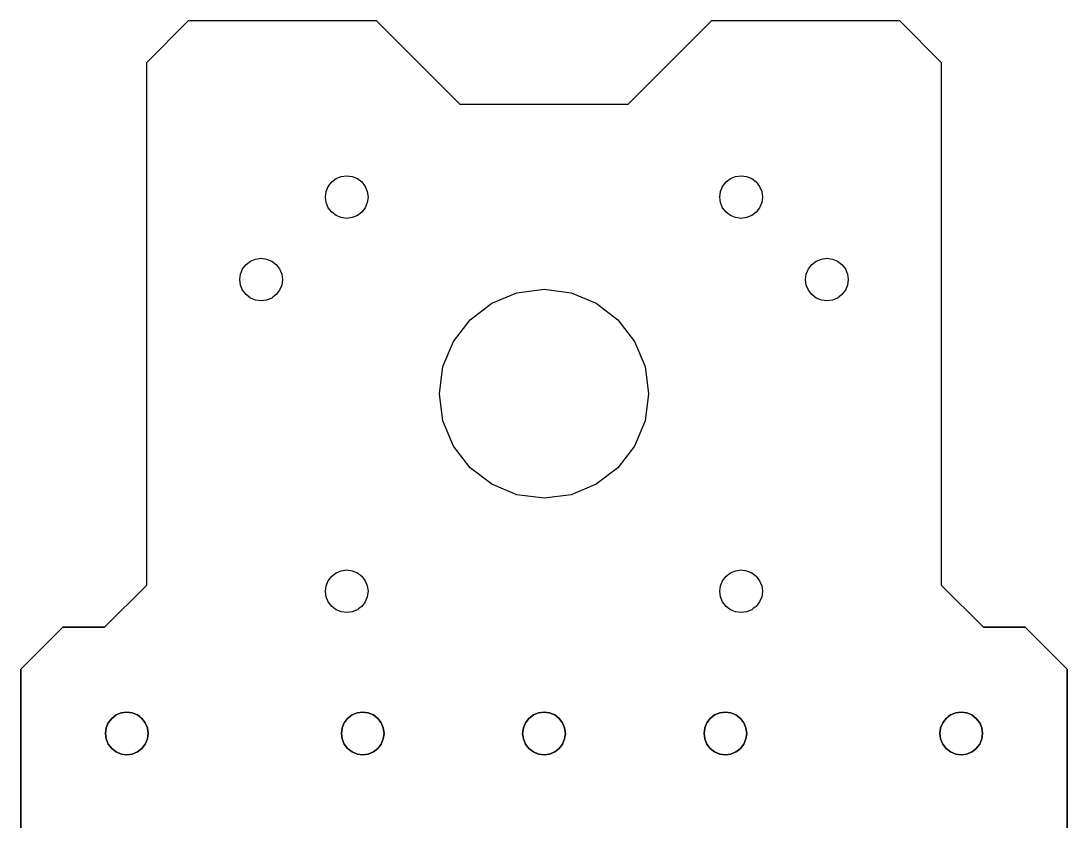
# Model space of a CAD drawing. Header units: metres. Extents: x 0 to 1120, y 0 to 254.
# Drawn here: x 62.5 to 187.5, y 101.8 to 197.5 of the extents above; entities that cross this region are included whole.
import ezdxf

# ---------------------------------------------------------------- set-up
doc = ezdxf.new("R2010")
doc.units = ezdxf.units.M

msp = doc.modelspace()

# ---------------------------------------------------------------- linework, layer by layer
at = {"layer": 'Component#13'}
for p, q in [((82.5, 197.5, 6), (77.5, 192.5, 6)), ((82.5, 197.5), (77.5, 192.5)), ((105, 197.5, 6), (82.5, 197.5, 6)), ((82.5, 197.5), (82.5, 197.5, 6)), ((105, 197.5), (82.5, 197.5)), ((115, 187.5, 6), (105, 197.5, 6)), ((115, 187.5), (105, 197.5)), ((105, 197.5, 6), (105, 197.5)), ((145, 197.5, 6), (135, 187.5, 6)), ((145, 197.5), (135, 187.5)), ((167.5, 197.5, 6), (145, 197.5, 6)), ((145, 197.5, 6), (145, 197.5)), ((167.5, 197.5), (145, 197.5)), ((172.5, 192.5, 6), (167.5, 197.5, 6)), ((167.5, 197.5, 6), (167.5, 197.5)), ((172.5, 192.5), (167.5, 197.5)), ((77.5, 192.5, 6), (77.5, 130, 6)), ((77.5, 192.5), (77.5, 192.5, 6)), ((172.5, 130, 6), (172.5, 192.5, 6)), ((172.5, 192.5, 6), (172.5, 192.5)), ((77.5, 192.5), (77.5, 130)), ((172.5, 130), (172.5, 192.5)), ((135, 187.5, 6), (115, 187.5, 6)), ((135, 187.5), (115, 187.5)), ((115, 187.5, 6), (115, 187.5)), ((135, 187.5, 6), (135, 187.5)), ((100.16, 178.65, 6), (100.77, 178.9, 6)), ((100.16, 178.65), (100.77, 178.9)), ((100.77, 178.9, 6), (101.43, 178.99, 6)), ((100.77, 178.9), (101.43, 178.99)), ((100.77, 178.9, 6), (100.77, 178.9)), ((101.43, 178.99, 6), (102.09, 178.9, 6)), ((101.43, 178.99), (102.09, 178.9)), ((101.43, 178.99), (101.43, 178.99, 6)), ((102.09, 178.9, 6), (102.71, 178.65, 6)), ((102.09, 178.9, 6), (102.09, 178.9)), ((102.09, 178.9), (102.71, 178.65)), ((147.28, 178.65), (147.89, 178.9)), ((147.28, 178.65, 6), (147.89, 178.9, 6)), ((147.89, 178.9), (148.55, 178.99)), ((147.89, 178.9, 6), (148.55, 178.99, 6)), ((147.89, 178.9, 6), (147.89, 178.9)), ((148.55, 178.99, 6), (148.55, 178.99)), ((148.55, 178.99), (149.21, 178.9)), ((148.55, 178.99, 6), (149.21, 178.9, 6)), ((149.21, 178.9), (149.21, 178.9, 6)), ((149.21, 178.9), (149.83, 178.65)), ((149.21, 178.9, 6), (149.83, 178.65, 6)), ((98.97, 177.1, 6), (99.22, 177.71, 6)), ((98.97, 177.1), (99.22, 177.71)), ((99.22, 177.71, 6), (99.63, 178.24, 6)), ((99.22, 177.71), (99.63, 178.24)), ((99.22, 177.71, 6), (99.22, 177.71)), ((99.63, 178.24, 6), (100.16, 178.65, 6)), ((99.63, 178.24), (100.16, 178.65)), ((99.63, 178.24), (99.63, 178.24, 6)), ((100.16, 178.65, 6), (100.16, 178.65)), ((102.71, 178.65, 6), (103.23, 178.24, 6)), ((102.71, 178.65), (103.23, 178.24)), ((102.71, 178.65, 6), (102.71, 178.65)), ((103.23, 178.24, 6), (103.64, 177.71, 6)), ((103.23, 178.24), (103.23, 178.24, 6)), ((103.23, 178.24), (103.64, 177.71)), ((103.64, 177.71, 6), (103.89, 177.1, 6)), ((103.64, 177.71), (103.89, 177.1)), ((103.64, 177.71, 6), (103.64, 177.71)), ((146.09, 177.1), (146.34, 177.71)), ((146.09, 177.1, 6), (146.34, 177.71, 6)), ((146.34, 177.71), (146.75, 178.24)), ((146.34, 177.71, 6), (146.75, 178.24, 6)), ((146.34, 177.71, 6), (146.34, 177.71)), ((146.75, 178.24), (147.28, 178.65)), ((146.75, 178.24, 6), (147.28, 178.65, 6)), ((146.75, 178.24), (146.75, 178.24, 6)), ((147.28, 178.65, 6), (147.28, 178.65)), ((149.83, 178.65), (149.83, 178.65, 6)), ((149.83, 178.65), (150.35, 178.24)), ((149.83, 178.65, 6), (150.35, 178.24, 6)), ((150.35, 178.24), (150.76, 177.71)), ((150.35, 178.24, 6), (150.35, 178.24)), ((150.35, 178.24, 6), (150.76, 177.71, 6)), ((150.76, 177.71), (151.01, 177.1)), ((150.76, 177.71, 6), (150.76, 177.71)), ((150.76, 177.71, 6), (151.01, 177.1, 6)), ((98.88, 176.44, 6), (98.97, 177.1, 6)), ((98.88, 176.44), (98.97, 177.1)), ((98.97, 175.78, 6), (98.88, 176.44, 6)), ((98.88, 176.44, 6), (98.88, 176.44)), ((98.97, 175.78), (98.88, 176.44)), ((98.97, 177.1, 6), (98.97, 177.1)), ((103.89, 177.1, 6), (103.98, 176.44, 6)), ((103.89, 177.1, 6), (103.89, 177.1)), ((103.89, 177.1), (103.98, 176.44)), ((103.98, 176.44, 6), (103.89, 175.78, 6)), ((103.98, 176.44), (103.89, 175.78)), ((103.98, 176.44), (103.98, 176.44, 6)), ((146, 176.44), (146.09, 177.1)), ((146, 176.44, 6), (146.09, 177.1, 6)), ((146, 176.44), (146, 176.44, 6)), ((146.09, 175.78), (146, 176.44)), ((146.09, 175.78, 6), (146, 176.44, 6)), ((146.09, 177.1, 6), (146.09, 177.1)), ((151.01, 177.1), (151.1, 176.44)), ((151.01, 177.1, 6), (151.01, 177.1)), ((151.01, 177.1, 6), (151.1, 176.44, 6)), ((151.1, 176.44), (151.01, 175.78)), ((151.1, 176.44, 6), (151.01, 175.78, 6)), ((151.1, 176.44, 6), (151.1, 176.44)), ((99.22, 175.16, 6), (98.97, 175.78, 6)), ((99.22, 175.16), (98.97, 175.78)), ((98.97, 175.78), (98.97, 175.78, 6)), ((99.63, 174.64, 6), (99.22, 175.16, 6)), ((99.63, 174.64), (99.22, 175.16)), ((99.22, 175.16, 6), (99.22, 175.16)), ((103.64, 175.16, 6), (103.23, 174.64, 6)), ((103.64, 175.16), (103.23, 174.64)), ((103.89, 175.78, 6), (103.64, 175.16, 6)), ((103.89, 175.78), (103.64, 175.16)), ((103.64, 175.16), (103.64, 175.16, 6)), ((103.89, 175.78, 6), (103.89, 175.78)), ((146.09, 175.78, 6), (146.09, 175.78)), ((146.34, 175.16), (146.09, 175.78)), ((146.34, 175.16, 6), (146.09, 175.78, 6)), ((146.34, 175.16, 6), (146.34, 175.16)), ((146.75, 174.64), (146.34, 175.16)), ((146.75, 174.64, 6), (146.34, 175.16, 6)), ((150.76, 175.16), (150.35, 174.64)), ((150.76, 175.16, 6), (150.35, 174.64, 6)), ((151.01, 175.78), (150.76, 175.16)), ((151.01, 175.78, 6), (150.76, 175.16, 6)), ((150.76, 175.16, 6), (150.76, 175.16)), ((151.01, 175.78), (151.01, 175.78, 6)), ((100.16, 174.23, 6), (99.63, 174.64, 6)), ((100.16, 174.23), (99.63, 174.64)), ((99.63, 174.64), (99.63, 174.64, 6)), ((100.77, 173.98, 6), (100.16, 174.23, 6)), ((100.16, 174.23, 6), (100.16, 174.23)), ((100.77, 173.98), (100.16, 174.23)), ((101.43, 173.89, 6), (100.77, 173.98, 6)), ((100.77, 173.98), (100.77, 173.98, 6)), ((101.43, 173.89), (100.77, 173.98)), ((102.09, 173.98, 6), (101.43, 173.89, 6)), ((102.09, 173.98), (101.43, 173.89)), ((101.43, 173.89, 6), (101.43, 173.89)), ((102.71, 174.23, 6), (102.09, 173.98, 6)), ((102.71, 174.23), (102.09, 173.98)), ((102.09, 173.98, 6), (102.09, 173.98)), ((102.88, 174.37, 6), (102.71, 174.23, 6)), ((102.88, 174.37), (102.71, 174.23)), ((102.71, 174.23), (102.71, 174.23, 6)), ((103.23, 174.64, 6), (102.88, 174.37, 6)), ((103.23, 174.64), (102.88, 174.37)), ((102.88, 174.37, 6), (102.88, 174.37)), ((103.23, 174.64, 6), (103.23, 174.64)), ((146.75, 174.64, 6), (146.75, 174.64)), ((147.28, 174.23), (146.75, 174.64)), ((147.28, 174.23, 6), (146.75, 174.64, 6)), ((147.89, 173.98), (147.28, 174.23)), ((147.28, 174.23, 6), (147.28, 174.23)), ((147.89, 173.98, 6), (147.28, 174.23, 6)), ((148.55, 173.89), (147.89, 173.98)), ((147.89, 173.98, 6), (147.89, 173.98)), ((148.55, 173.89, 6), (147.89, 173.98, 6)), ((149.21, 173.98), (148.55, 173.89)), ((149.21, 173.98, 6), (148.55, 173.89, 6)), ((148.55, 173.89), (148.55, 173.89, 6)), ((149.83, 174.23), (149.21, 173.98)), ((149.83, 174.23, 6), (149.21, 173.98, 6)), ((149.21, 173.98, 6), (149.21, 173.98)), ((150, 174.37), (149.83, 174.23)), ((150, 174.37, 6), (149.83, 174.23, 6)), ((149.83, 174.23, 6), (149.83, 174.23)), ((150.35, 174.64), (150, 174.37)), ((150.35, 174.64, 6), (150, 174.37, 6)), ((150, 174.37, 6), (150, 174.37)), ((150.35, 174.64), (150.35, 174.64, 6)), ((89.4, 168.37), (89.93, 168.78)), ((89.4, 168.37, 6), (89.93, 168.78, 6)), ((89.93, 168.78), (90.54, 169.03)), ((89.93, 168.78, 6), (90.54, 169.03, 6)), ((89.93, 168.78, 6), (89.93, 168.78)), ((90.54, 169.03), (91.2, 169.12)), ((90.54, 169.03, 6), (91.2, 169.12, 6)), ((90.54, 169.03, 6), (90.54, 169.03)), ((91.2, 169.12, 6), (91.86, 169.03, 6)), ((91.2, 169.12), (91.86, 169.03)), ((91.2, 169.12, 6), (91.2, 169.12)), ((91.86, 169.03, 6), (92.48, 168.78, 6)), ((91.86, 169.03), (91.86, 169.03, 6)), ((91.86, 169.03), (92.48, 168.78)), ((92.48, 168.78, 6), (93, 168.37, 6)), ((92.48, 168.78), (93, 168.37)), ((92.48, 168.78, 6), (92.48, 168.78)), ((157, 168.37), (157.53, 168.78)), ((157, 168.37, 6), (157.53, 168.78, 6)), ((157.53, 168.78), (158.14, 169.03)), ((157.53, 168.78, 6), (158.14, 169.03, 6)), ((157.53, 168.78, 6), (157.53, 168.78)), ((158.14, 169.03), (158.8, 169.12)), ((158.14, 169.03, 6), (158.8, 169.12, 6)), ((158.14, 169.03, 6), (158.14, 169.03)), ((158.8, 169.12, 6), (158.8, 169.12)), ((158.8, 169.12), (159.46, 169.03)), ((158.8, 169.12, 6), (159.46, 169.03, 6)), ((159.46, 169.03), (160.08, 168.78)), ((159.46, 169.03), (159.46, 169.03, 6)), ((159.46, 169.03, 6), (160.08, 168.78, 6)), ((160.08, 168.78, 6), (160.08, 168.78)), ((160.08, 168.78), (160.6, 168.37)), ((160.08, 168.78, 6), (160.6, 168.37, 6)), ((88.74, 167.23), (88.99, 167.84)), ((88.74, 167.23, 6), (88.99, 167.84, 6)), ((88.99, 167.84), (89.4, 168.37)), ((88.99, 167.84, 6), (89.4, 168.37, 6)), ((88.99, 167.84), (88.99, 167.84, 6)), ((89.4, 168.37, 6), (89.4, 168.37)), ((93, 168.37), (93.41, 167.84)), ((93, 168.37, 6), (93.41, 167.84, 6)), ((93, 168.37), (93, 168.37, 6)), ((93.41, 167.84), (93.66, 167.23)), ((93.41, 167.84, 6), (93.41, 167.84)), ((93.41, 167.84, 6), (93.66, 167.23, 6)), ((156.34, 167.23), (156.59, 167.84)), ((156.34, 167.23, 6), (156.59, 167.84, 6)), ((156.59, 167.84), (157, 168.37)), ((156.59, 167.84, 6), (157, 168.37, 6)), ((156.59, 167.84), (156.59, 167.84, 6)), ((157, 168.37, 6), (157, 168.37)), ((160.6, 168.37), (161.01, 167.84)), ((160.6, 168.37, 6), (160.6, 168.37)), ((160.6, 168.37, 6), (161.01, 167.84, 6)), ((161.01, 167.84), (161.26, 167.23)), ((161.01, 167.84), (161.01, 167.84, 6)), ((161.01, 167.84, 6), (161.26, 167.23, 6)), ((88.65, 166.57), (88.74, 167.23)), ((88.65, 166.57, 6), (88.74, 167.23, 6)), ((88.65, 166.57, 6), (88.65, 166.57)), ((88.74, 165.91), (88.65, 166.57)), ((88.74, 165.91, 6), (88.65, 166.57, 6)), ((88.74, 167.23), (88.74, 167.23, 6)), ((93.66, 167.23, 6), (93.75, 166.57, 6)), ((93.66, 167.23, 6), (93.66, 167.23)), ((93.66, 167.23), (93.75, 166.57)), ((93.75, 166.57, 6), (93.66, 165.91, 6)), ((93.75, 166.57), (93.66, 165.91)), ((93.75, 166.57, 6), (93.75, 166.57)), ((156.25, 166.57), (156.34, 167.23)), ((156.25, 166.57, 6), (156.34, 167.23, 6)), ((156.25, 166.57, 6), (156.25, 166.57)), ((156.34, 165.91), (156.25, 166.57)), ((156.34, 165.91, 6), (156.25, 166.57, 6)), ((156.34, 167.23, 6), (156.34, 167.23)), ((161.26, 167.23, 6), (161.26, 167.23)), ((161.26, 167.23), (161.35, 166.57)), ((161.26, 167.23, 6), (161.35, 166.57, 6)), ((161.35, 166.57), (161.26, 165.91)), ((161.35, 166.57, 6), (161.26, 165.91, 6)), ((161.35, 166.57, 6), (161.35, 166.57)), ((88.74, 165.91, 6), (88.74, 165.91)), ((88.99, 165.29), (88.74, 165.91)), ((88.99, 165.29, 6), (88.74, 165.91, 6)), ((89.4, 164.77), (88.99, 165.29)), ((88.99, 165.29), (88.99, 165.29, 6)), ((89.4, 164.77, 6), (88.99, 165.29, 6)), ((93.41, 165.29), (93, 164.77)), ((93.41, 165.29, 6), (93, 164.77, 6)), ((93.66, 165.91, 6), (93.41, 165.29, 6)), ((93.66, 165.91), (93.41, 165.29)), ((93.41, 165.29), (93.41, 165.29, 6)), ((93.66, 165.91, 6), (93.66, 165.91)), ((121.76, 164.99), (125, 165.42)), ((121.76, 164.99, 6), (125, 165.42, 6)), ((125, 165.42), (128.24, 164.99)), ((125, 165.42, 6), (125, 165.42)), ((125, 165.42, 6), (128.24, 164.99, 6)), ((156.34, 165.91, 6), (156.34, 165.91)), ((156.59, 165.29), (156.34, 165.91)), ((156.59, 165.29, 6), (156.34, 165.91, 6)), ((157, 164.77), (156.59, 165.29)), ((156.59, 165.29), (156.59, 165.29, 6)), ((157, 164.77, 6), (156.59, 165.29, 6)), ((161.01, 165.29), (160.6, 164.77)), ((161.01, 165.29, 6), (160.6, 164.77, 6)), ((161.26, 165.91), (161.01, 165.29)), ((161.26, 165.91, 6), (161.01, 165.29, 6)), ((161.01, 165.29), (161.01, 165.29, 6)), ((161.26, 165.91, 6), (161.26, 165.91)), ((89.4, 164.77), (89.4, 164.77, 6)), ((89.93, 164.36), (89.4, 164.77)), ((89.93, 164.36, 6), (89.4, 164.77, 6)), ((89.93, 164.36), (89.93, 164.36, 6)), ((90.54, 164.11), (89.93, 164.36)), ((90.54, 164.11, 6), (89.93, 164.36, 6)), ((91.2, 164.02), (90.54, 164.11)), ((90.54, 164.11, 6), (90.54, 164.11)), ((91.2, 164.02, 6), (90.54, 164.11, 6)), ((91.86, 164.11), (91.2, 164.02)), ((91.86, 164.11, 6), (91.2, 164.02, 6)), ((91.2, 164.02, 6), (91.2, 164.02)), ((92.48, 164.36), (91.86, 164.11)), ((92.48, 164.36, 6), (91.86, 164.11, 6)), ((91.86, 164.11, 6), (91.86, 164.11)), ((92.65, 164.5), (92.48, 164.36)), ((92.65, 164.5, 6), (92.48, 164.36, 6)), ((92.48, 164.36, 6), (92.48, 164.36)), ((93, 164.77), (92.65, 164.5)), ((93, 164.77, 6), (92.65, 164.5, 6)), ((92.65, 164.5), (92.65, 164.5, 6)), ((93, 164.77), (93, 164.77, 6)), ((118.75, 163.75), (121.76, 164.99)), ((118.75, 163.75, 6), (121.76, 164.99, 6)), ((121.76, 164.99, 6), (121.76, 164.99)), ((128.24, 164.99, 6), (128.24, 164.99)), ((128.24, 164.99), (131.25, 163.75)), ((128.24, 164.99, 6), (131.25, 163.75, 6)), ((157, 164.77), (157, 164.77, 6)), ((157.53, 164.36), (157, 164.77)), ((157.53, 164.36, 6), (157, 164.77, 6)), ((157.53, 164.36, 6), (157.53, 164.36)), ((158.14, 164.11), (157.53, 164.36)), ((158.14, 164.11, 6), (157.53, 164.36, 6)), ((158.14, 164.11, 6), (158.14, 164.11)), ((158.8, 164.02), (158.14, 164.11)), ((158.8, 164.02, 6), (158.14, 164.11, 6)), ((159.46, 164.11), (158.8, 164.02)), ((159.46, 164.11, 6), (158.8, 164.02, 6)), ((158.8, 164.02, 6), (158.8, 164.02)), ((160.08, 164.36), (159.46, 164.11)), ((160.08, 164.36, 6), (159.46, 164.11, 6)), ((159.46, 164.11, 6), (159.46, 164.11)), ((160.25, 164.5), (160.08, 164.36)), ((160.25, 164.5, 6), (160.08, 164.36, 6)), ((160.08, 164.36), (160.08, 164.36, 6)), ((160.6, 164.77), (160.25, 164.5)), ((160.6, 164.77, 6), (160.25, 164.5, 6)), ((160.25, 164.5), (160.25, 164.5, 6)), ((160.6, 164.77), (160.6, 164.77, 6)), ((116.16, 161.76), (118.75, 163.75)), ((116.16, 161.76, 6), (118.75, 163.75, 6)), ((118.75, 163.75), (118.75, 163.75, 6)), ((131.25, 163.75, 6), (131.25, 163.75)), ((131.25, 163.75), (133.84, 161.76)), ((131.25, 163.75, 6), (133.84, 161.76, 6)), ((114.17, 159.17), (116.16, 161.76)), ((114.17, 159.17, 6), (116.16, 161.76, 6)), ((116.16, 161.76, 6), (116.16, 161.76)), ((133.84, 161.76, 6), (133.84, 161.76)), ((133.84, 161.76), (135.83, 159.17)), ((133.84, 161.76, 6), (135.83, 159.17, 6)), ((112.93, 156.16), (114.17, 159.17)), ((112.93, 156.16, 6), (114.17, 159.17, 6)), ((114.17, 159.17, 6), (114.17, 159.17)), ((135.83, 159.17), (137.07, 156.16)), ((135.83, 159.17, 6), (135.83, 159.17)), ((135.83, 159.17, 6), (137.07, 156.16, 6)), ((112.5, 152.92), (112.93, 156.16)), ((112.5, 152.92, 6), (112.93, 156.16, 6)), ((112.93, 156.16), (112.93, 156.16, 6)), ((137.07, 156.16), (137.07, 156.16, 6)), ((137.07, 156.16), (137.5, 152.92)), ((137.07, 156.16, 6), (137.5, 152.92, 6)), ((112.5, 152.92, 6), (112.5, 152.92)), ((112.93, 149.68), (112.5, 152.92)), ((112.93, 149.68, 6), (112.5, 152.92, 6)), ((137.5, 152.92), (137.07, 149.68)), ((137.5, 152.92, 6), (137.07, 149.68, 6)), ((137.5, 152.92), (137.5, 152.92, 6)), ((114.17, 146.67), (112.93, 149.68)), ((112.93, 149.68), (112.93, 149.68, 6)), ((114.17, 146.67, 6), (112.93, 149.68, 6)), ((137.07, 149.68), (135.83, 146.67)), ((137.07, 149.68, 6), (135.83, 146.67, 6)), ((137.07, 149.68, 6), (137.07, 149.68)), ((114.17, 146.67, 6), (114.17, 146.67)), ((116.16, 144.08), (114.17, 146.67)), ((116.16, 144.08, 6), (114.17, 146.67, 6)), ((135.83, 146.67), (133.84, 144.08)), ((135.83, 146.67, 6), (133.84, 144.08, 6)), ((135.83, 146.67, 6), (135.83, 146.67)), ((118.75, 142.09), (116.16, 144.08)), ((116.16, 144.08, 6), (116.16, 144.08)), ((118.75, 142.09, 6), (116.16, 144.08, 6)), ((133.84, 144.08), (131.25, 142.09)), ((133.84, 144.08, 6), (131.25, 142.09, 6)), ((133.84, 144.08, 6), (133.84, 144.08)), ((118.75, 142.09, 6), (118.75, 142.09)), ((121.76, 140.85), (118.75, 142.09)), ((121.76, 140.85, 6), (118.75, 142.09, 6)), ((131.25, 142.09), (128.24, 140.85)), ((131.25, 142.09, 6), (128.24, 140.85, 6)), ((131.25, 142.09, 6), (131.25, 142.09)), ((125, 140.42), (121.76, 140.85)), ((121.76, 140.85), (121.76, 140.85, 6)), ((125, 140.42, 6), (121.76, 140.85, 6)), ((128.24, 140.85), (125, 140.42)), ((128.24, 140.85, 6), (125, 140.42, 6)), ((125, 140.42), (125, 140.42, 6)), ((128.24, 140.85, 6), (128.24, 140.85)), ((99.63, 131.1), (100.16, 131.51)), ((99.63, 131.1, 6), (100.16, 131.51, 6)), ((100.16, 131.51), (100.77, 131.76)), ((100.16, 131.51, 6), (100.77, 131.76, 6)), ((100.16, 131.51, 6), (100.16, 131.51)), ((100.77, 131.76), (101.43, 131.85)), ((100.77, 131.76, 6), (101.43, 131.85, 6)), ((100.77, 131.76, 6), (100.77, 131.76)), ((101.43, 131.85, 6), (101.43, 131.85)), ((101.43, 131.85), (102.09, 131.76)), ((101.43, 131.85, 6), (102.09, 131.76, 6)), ((102.09, 131.76), (102.09, 131.76, 6)), ((102.09, 131.76), (102.71, 131.51)), ((102.09, 131.76, 6), (102.71, 131.51, 6)), ((102.71, 131.51), (102.71, 131.51, 6)), ((102.71, 131.51), (103.23, 131.1)), ((102.71, 131.51, 6), (103.23, 131.1, 6)), ((146.75, 131.1), (147.28, 131.51)), ((146.75, 131.1, 6), (147.28, 131.51, 6)), ((147.28, 131.51), (147.89, 131.76)), ((147.28, 131.51, 6), (147.89, 131.76, 6)), ((147.28, 131.51), (147.28, 131.51, 6)), ((147.89, 131.76), (148.55, 131.85)), ((147.89, 131.76, 6), (148.55, 131.85, 6)), ((147.89, 131.76, 6), (147.89, 131.76)), ((148.55, 131.85), (149.21, 131.76)), ((148.55, 131.85), (148.55, 131.85, 6)), ((148.55, 131.85, 6), (149.21, 131.76, 6)), ((149.21, 131.76, 6), (149.21, 131.76)), ((149.21, 131.76), (149.83, 131.51)), ((149.21, 131.76, 6), (149.83, 131.51, 6)), ((149.83, 131.51, 6), (149.83, 131.51)), ((149.83, 131.51), (150.35, 131.1)), ((149.83, 131.51, 6), (150.35, 131.1, 6)), ((77.5, 130, 6), (72.5, 125, 6)), ((77.5, 130, 6), (77.5, 130)), ((98.97, 129.96), (99.22, 130.57)), ((98.97, 129.96, 6), (99.22, 130.57, 6)), ((99.22, 130.57), (99.63, 131.1)), ((99.22, 130.57, 6), (99.63, 131.1, 6)), ((99.22, 130.57, 6), (99.22, 130.57)), ((99.63, 131.1), (99.63, 131.1, 6)), ((103.23, 131.1), (103.23, 131.1, 6)), ((103.23, 131.1), (103.64, 130.57)), ((103.23, 131.1, 6), (103.64, 130.57, 6)), ((103.64, 130.57), (103.64, 130.57, 6)), ((103.64, 130.57), (103.89, 129.96)), ((103.64, 130.57, 6), (103.89, 129.96, 6)), ((146.09, 129.96), (146.34, 130.57)), ((146.09, 129.96, 6), (146.34, 130.57, 6)), ((146.34, 130.57), (146.75, 131.1)), ((146.34, 130.57, 6), (146.75, 131.1, 6)), ((146.34, 130.57, 6), (146.34, 130.57)), ((146.75, 131.1, 6), (146.75, 131.1)), ((150.35, 131.1, 6), (150.35, 131.1)), ((150.35, 131.1), (150.76, 130.57)), ((150.35, 131.1, 6), (150.76, 130.57, 6)), ((150.76, 130.57, 6), (150.76, 130.57)), ((150.76, 130.57), (151.01, 129.96)), ((150.76, 130.57, 6), (151.01, 129.96, 6)), ((177.5, 125, 6), (172.5, 130, 6)), ((172.5, 130), (172.5, 130, 6)), ((77.5, 130), (72.5, 125)), ((98.88, 129.3), (98.97, 129.96)), ((98.88, 129.3, 6), (98.97, 129.96, 6)), ((98.88, 129.3), (98.88, 129.3, 6)), ((98.97, 128.64), (98.88, 129.3)), ((98.97, 128.64, 6), (98.88, 129.3, 6)), ((98.97, 129.96, 6), (98.97, 129.96)), ((103.89, 129.96), (103.98, 129.3)), ((103.89, 129.96, 6), (103.89, 129.96)), ((103.89, 129.96, 6), (103.98, 129.3, 6)), ((103.98, 129.3), (103.89, 128.64)), ((103.98, 129.3, 6), (103.89, 128.64, 6)), ((103.98, 129.3, 6), (103.98, 129.3)), ((146, 129.3), (146.09, 129.96)), ((146, 129.3, 6), (146.09, 129.96, 6)), ((146, 129.3, 6), (146, 129.3)), ((146.09, 128.64), (146, 129.3)), ((146.09, 128.64, 6), (146, 129.3, 6)), ((146.09, 129.96), (146.09, 129.96, 6)), ((151.01, 129.96, 6), (151.01, 129.96)), ((151.01, 129.96), (151.1, 129.3)), ((151.01, 129.96, 6), (151.1, 129.3, 6)), ((151.1, 129.3), (151.01, 128.64)), ((151.1, 129.3, 6), (151.01, 128.64, 6)), ((151.1, 129.3, 6), (151.1, 129.3)), ((177.5, 125), (172.5, 130)), ((98.97, 128.64, 6), (98.97, 128.64)), ((99.22, 128.02), (98.97, 128.64)), ((99.22, 128.02, 6), (98.97, 128.64, 6)), ((99.63, 127.5), (99.22, 128.02)), ((99.22, 128.02, 6), (99.22, 128.02)), ((99.63, 127.5, 6), (99.22, 128.02, 6)), ((103.64, 128.02), (103.23, 127.5)), ((103.64, 128.02, 6), (103.23, 127.5, 6)), ((103.89, 128.64), (103.64, 128.02)), ((103.89, 128.64, 6), (103.64, 128.02, 6)), ((103.64, 128.02, 6), (103.64, 128.02)), ((103.89, 128.64, 6), (103.89, 128.64)), ((146.09, 128.64, 6), (146.09, 128.64)), ((146.34, 128.02), (146.09, 128.64)), ((146.34, 128.02, 6), (146.09, 128.64, 6)), ((146.75, 127.5), (146.34, 128.02)), ((146.34, 128.02, 6), (146.34, 128.02)), ((146.75, 127.5, 6), (146.34, 128.02, 6)), ((150.76, 128.02), (150.35, 127.5)), ((150.76, 128.02, 6), (150.35, 127.5, 6)), ((151.01, 128.64), (150.76, 128.02)), ((151.01, 128.64, 6), (150.76, 128.02, 6)), ((150.76, 128.02, 6), (150.76, 128.02)), ((151.01, 128.64), (151.01, 128.64, 6)), ((99.63, 127.5), (99.63, 127.5, 6)), ((100.16, 127.09), (99.63, 127.5)), ((100.16, 127.09, 6), (99.63, 127.5, 6)), ((100.77, 126.84), (100.16, 127.09)), ((100.16, 127.09), (100.16, 127.09, 6)), ((100.77, 126.84, 6), (100.16, 127.09, 6)), ((100.77, 126.84), (100.77, 126.84, 6)), ((101.43, 126.75), (100.77, 126.84)), ((101.43, 126.75, 6), (100.77, 126.84, 6)), ((102.09, 126.84), (101.43, 126.75)), ((102.09, 126.84, 6), (101.43, 126.75, 6)), ((101.43, 126.75), (101.43, 126.75, 6)), ((102.71, 127.09), (102.09, 126.84)), ((102.71, 127.09, 6), (102.09, 126.84, 6)), ((102.09, 126.84), (102.09, 126.84, 6)), ((102.88, 127.23), (102.71, 127.09)), ((102.88, 127.23, 6), (102.71, 127.09, 6)), ((102.71, 127.09), (102.71, 127.09, 6)), ((103.23, 127.5), (102.88, 127.23)), ((103.23, 127.5, 6), (102.88, 127.23, 6)), ((102.88, 127.23), (102.88, 127.23, 6)), ((103.23, 127.5, 6), (103.23, 127.5)), ((146.75, 127.5), (146.75, 127.5, 6)), ((147.28, 127.09), (146.75, 127.5)), ((147.28, 127.09, 6), (146.75, 127.5, 6)), ((147.28, 127.09, 6), (147.28, 127.09)), ((147.89, 126.84), (147.28, 127.09)), ((147.89, 126.84, 6), (147.28, 127.09, 6)), ((147.89, 126.84, 6), (147.89, 126.84)), ((148.55, 126.75), (147.89, 126.84)), ((148.55, 126.75, 6), (147.89, 126.84, 6)), ((149.21, 126.84), (148.55, 126.75)), ((149.21, 126.84, 6), (148.55, 126.75, 6)), ((148.55, 126.75, 6), (148.55, 126.75)), ((149.83, 127.09), (149.21, 126.84)), ((149.83, 127.09, 6), (149.21, 126.84, 6)), ((149.21, 126.84, 6), (149.21, 126.84)), ((150, 127.23), (149.83, 127.09)), ((150, 127.23, 6), (149.83, 127.09, 6)), ((149.83, 127.09), (149.83, 127.09, 6)), ((150.35, 127.5), (150, 127.23)), ((150.35, 127.5, 6), (150, 127.23, 6)), ((150, 127.23), (150, 127.23, 6)), ((150.35, 127.5, 6), (150.35, 127.5)), ((62.5, 120, 6), (67.5, 125, 6)), ((67.5, 125, 6), (67.5, 125)), ((67.5, 125, 6), (72.5, 125, 6)), ((72.5, 125, 6), (72.5, 125)), ((177.5, 125), (177.5, 125, 6)), ((177.5, 125, 6), (182.5, 125, 6)), ((182.5, 125, 6), (187.5, 120, 6)), ((182.5, 125, 6), (182.5, 125)), ((67.5, 125), (62.5, 120)), ((72.5, 125), (67.5, 125)), ((182.5, 125), (177.5, 125)), ((187.5, 120), (182.5, 125)), ((62.5, 5, 6), (62.5, 120, 6)), ((62.5, 120, 6), (62.5, 120)), ((187.5, 120, 6), (187.5, 120)), ((187.5, 120, 6), (187.5, 5, 6)), ((62.5, 120), (62.5, 5)), ((187.5, 5), (187.5, 120)), ((73.35, 114.1, 6), (72.94, 113.57, 6)), ((72.94, 113.57), (73.35, 114.1)), ((73.88, 114.51, 6), (73.35, 114.1, 6)), ((73.35, 114.1), (73.88, 114.51)), ((73.35, 114.1, 6), (73.35, 114.1)), ((74.49, 114.76, 6), (73.88, 114.51, 6)), ((73.88, 114.51), (74.49, 114.76)), ((73.88, 114.51, 6), (73.88, 114.51)), ((74.49, 114.76), (75.15, 114.85)), ((75.15, 114.85, 6), (74.49, 114.76, 6)), ((74.49, 114.76, 6), (74.49, 114.76)), ((75.15, 114.85, 6), (75.15, 114.85)), ((75.15, 114.85), (75.81, 114.76)), ((75.81, 114.76, 6), (75.15, 114.85, 6)), ((75.81, 114.76, 6), (75.81, 114.76)), ((75.81, 114.76), (76.43, 114.51)), ((76.43, 114.51, 6), (75.81, 114.76, 6)), ((76.95, 114.1, 6), (76.43, 114.51, 6)), ((76.43, 114.51, 6), (76.43, 114.51)), ((76.43, 114.51), (76.95, 114.1)), ((77.36, 113.57, 6), (76.95, 114.1, 6)), ((76.95, 114.1, 6), (76.95, 114.1)), ((76.95, 114.1), (77.36, 113.57)), ((101.13, 113.57), (101.53, 114.1)), ((101.53, 114.1, 6), (101.13, 113.57, 6)), ((101.53, 114.1), (102.06, 114.51)), ((102.06, 114.51, 6), (101.53, 114.1, 6)), ((101.53, 114.1), (101.53, 114.1, 6)), ((102.06, 114.51), (102.68, 114.76)), ((102.68, 114.76, 6), (102.06, 114.51, 6)), ((102.06, 114.51, 6), (102.06, 114.51)), ((102.68, 114.76), (103.34, 114.85)), ((103.34, 114.85, 6), (102.68, 114.76, 6)), ((102.68, 114.76, 6), (102.68, 114.76)), ((103.34, 114.85, 6), (103.34, 114.85)), ((104, 114.76, 6), (103.34, 114.85, 6)), ((103.34, 114.85), (104, 114.76)), ((104, 114.76, 6), (104, 114.76)), ((104.61, 114.51, 6), (104, 114.76, 6)), ((104, 114.76), (104.61, 114.51)), ((105.14, 114.1, 6), (104.61, 114.51, 6)), ((104.61, 114.51, 6), (104.61, 114.51)), ((104.61, 114.51), (105.14, 114.1)), ((105.54, 113.57, 6), (105.14, 114.1, 6)), ((105.14, 114.1, 6), (105.14, 114.1)), ((105.14, 114.1), (105.54, 113.57)), ((123.2, 114.1, 6), (122.79, 113.57, 6)), ((122.79, 113.57), (123.2, 114.1)), ((123.73, 114.51, 6), (123.2, 114.1, 6)), ((123.2, 114.1), (123.73, 114.51)), ((123.2, 114.1, 6), (123.2, 114.1)), ((124.34, 114.76, 6), (123.73, 114.51, 6)), ((123.73, 114.51), (124.34, 114.76)), ((123.73, 114.51, 6), (123.73, 114.51)), ((125, 114.85, 6), (124.34, 114.76, 6)), ((124.34, 114.76), (125, 114.85)), ((124.34, 114.76, 6), (124.34, 114.76)), ((125, 114.85), (125.66, 114.76)), ((125.66, 114.76, 6), (125, 114.85, 6)), ((125, 114.85, 6), (125, 114.85)), ((125.66, 114.76), (126.28, 114.51)), ((125.66, 114.76, 6), (125.66, 114.76)), ((126.28, 114.51, 6), (125.66, 114.76, 6)), ((126.28, 114.51), (126.8, 114.1)), ((126.8, 114.1, 6), (126.28, 114.51, 6)), ((126.28, 114.51, 6), (126.28, 114.51)), ((126.8, 114.1, 6), (126.8, 114.1)), ((127.21, 113.57, 6), (126.8, 114.1, 6)), ((126.8, 114.1), (127.21, 113.57)), ((144.86, 114.1, 6), (144.46, 113.57, 6)), ((144.46, 113.57), (144.86, 114.1)), ((145.39, 114.51, 6), (144.86, 114.1, 6)), ((144.86, 114.1), (145.39, 114.51)), ((144.86, 114.1, 6), (144.86, 114.1)), ((146.01, 114.76, 6), (145.39, 114.51, 6)), ((145.39, 114.51), (146.01, 114.76)), ((145.39, 114.51, 6), (145.39, 114.51)), ((146.67, 114.85, 6), (146.01, 114.76, 6)), ((146.01, 114.76), (146.67, 114.85)), ((146.01, 114.76, 6), (146.01, 114.76)), ((147.33, 114.76, 6), (146.67, 114.85, 6)), ((146.67, 114.85, 6), (146.67, 114.85)), ((146.67, 114.85), (147.33, 114.76)), ((147.94, 114.51, 6), (147.33, 114.76, 6)), ((147.33, 114.76), (147.94, 114.51)), ((147.33, 114.76, 6), (147.33, 114.76)), ((147.94, 114.51), (147.94, 114.51, 6)), ((148.47, 114.1, 6), (147.94, 114.51, 6)), ((147.94, 114.51), (148.47, 114.1)), ((148.47, 114.1), (148.87, 113.57)), ((148.87, 113.57, 6), (148.47, 114.1, 6)), ((148.47, 114.1, 6), (148.47, 114.1)), ((173.05, 114.1, 6), (172.64, 113.57, 6)), ((172.64, 113.57), (173.05, 114.1)), ((173.58, 114.51, 6), (173.05, 114.1, 6)), ((173.05, 114.1), (173.58, 114.51)), ((173.05, 114.1, 6), (173.05, 114.1)), ((174.19, 114.76, 6), (173.58, 114.51, 6)), ((173.58, 114.51), (174.19, 114.76)), ((173.58, 114.51, 6), (173.58, 114.51)), ((174.19, 114.76), (174.85, 114.85)), ((174.85, 114.85, 6), (174.19, 114.76, 6)), ((174.19, 114.76, 6), (174.19, 114.76)), ((174.85, 114.85, 6), (174.85, 114.85)), ((175.51, 114.76, 6), (174.85, 114.85, 6)), ((174.85, 114.85), (175.51, 114.76)), ((176.13, 114.51, 6), (175.51, 114.76, 6)), ((175.51, 114.76, 6), (175.51, 114.76)), ((175.51, 114.76), (176.13, 114.51)), ((176.13, 114.51, 6), (176.13, 114.51)), ((176.65, 114.1, 6), (176.13, 114.51, 6)), ((176.13, 114.51), (176.65, 114.1)), ((176.65, 114.1), (177.06, 113.57)), ((177.06, 113.57, 6), (176.65, 114.1, 6)), ((176.65, 114.1, 6), (176.65, 114.1)), ((72.6, 112.3), (72.69, 112.96)), ((72.69, 112.96, 6), (72.6, 112.3, 6)), ((72.94, 113.57, 6), (72.69, 112.96, 6)), ((72.69, 112.96), (72.94, 113.57)), ((72.69, 112.96, 6), (72.69, 112.96)), ((72.94, 113.57, 6), (72.94, 113.57)), ((77.36, 113.57), (77.61, 112.96)), ((77.36, 113.57, 6), (77.36, 113.57)), ((77.61, 112.96, 6), (77.36, 113.57, 6)), ((77.61, 112.96, 6), (77.61, 112.96)), ((77.7, 112.3, 6), (77.61, 112.96, 6)), ((77.61, 112.96), (77.7, 112.3)), ((100.87, 112.96, 6), (100.79, 112.3, 6)), ((100.79, 112.3), (100.87, 112.96)), ((101.13, 113.57, 6), (100.87, 112.96, 6)), ((100.87, 112.96), (101.13, 113.57)), ((100.87, 112.96, 6), (100.87, 112.96)), ((101.13, 113.57, 6), (101.13, 113.57)), ((105.8, 112.96, 6), (105.54, 113.57, 6)), ((105.54, 113.57, 6), (105.54, 113.57)), ((105.54, 113.57), (105.8, 112.96)), ((105.89, 112.3, 6), (105.8, 112.96, 6)), ((105.8, 112.96, 6), (105.8, 112.96)), ((105.8, 112.96), (105.89, 112.3)), ((122.54, 112.96, 6), (122.45, 112.3, 6)), ((122.45, 112.3), (122.54, 112.96)), ((122.79, 113.57, 6), (122.54, 112.96, 6)), ((122.54, 112.96), (122.79, 113.57)), ((122.54, 112.96, 6), (122.54, 112.96)), ((122.79, 113.57, 6), (122.79, 113.57)), ((127.46, 112.96, 6), (127.21, 113.57, 6)), ((127.21, 113.57, 6), (127.21, 113.57)), ((127.21, 113.57), (127.46, 112.96)), ((127.46, 112.96), (127.55, 112.3)), ((127.46, 112.96, 6), (127.46, 112.96)), ((127.55, 112.3, 6), (127.46, 112.96, 6)), ((144.2, 112.96, 6), (144.12, 112.3, 6)), ((144.12, 112.3), (144.2, 112.96)), ((144.2, 112.96), (144.46, 113.57)), ((144.46, 113.57, 6), (144.2, 112.96, 6)), ((144.2, 112.96, 6), (144.2, 112.96)), ((144.46, 113.57, 6), (144.46, 113.57)), ((148.87, 113.57, 6), (148.87, 113.57)), ((149.13, 112.96, 6), (148.87, 113.57, 6)), ((148.87, 113.57), (149.13, 112.96)), ((149.22, 112.3, 6), (149.13, 112.96, 6)), ((149.13, 112.96, 6), (149.13, 112.96)), ((149.13, 112.96), (149.22, 112.3)), ((172.39, 112.96, 6), (172.3, 112.3, 6)), ((172.3, 112.3), (172.39, 112.96)), ((172.64, 113.57, 6), (172.39, 112.96, 6)), ((172.39, 112.96), (172.64, 113.57)), ((172.39, 112.96, 6), (172.39, 112.96)), ((172.64, 113.57, 6), (172.64, 113.57)), ((177.06, 113.57), (177.31, 112.96)), ((177.06, 113.57, 6), (177.06, 113.57)), ((177.31, 112.96, 6), (177.06, 113.57, 6)), ((177.4, 112.3, 6), (177.31, 112.96, 6)), ((177.31, 112.96, 6), (177.31, 112.96)), ((177.31, 112.96), (177.4, 112.3)), ((72.6, 112.3, 6), (72.6, 112.3)), ((72.6, 112.3, 6), (72.69, 111.64, 6)), ((72.69, 111.64), (72.6, 112.3)), ((72.69, 111.64, 6), (72.69, 111.64)), ((72.69, 111.64, 6), (72.94, 111.02, 6)), ((72.94, 111.02), (72.69, 111.64)), ((77.36, 111.02, 6), (77.61, 111.64, 6)), ((77.61, 111.64), (77.36, 111.02)), ((77.7, 112.3), (77.61, 111.64)), ((77.61, 111.64, 6), (77.7, 112.3, 6)), ((77.61, 111.64, 6), (77.61, 111.64)), ((77.7, 112.3, 6), (77.7, 112.3)), ((100.87, 111.64), (100.79, 112.3)), ((100.79, 112.3, 6), (100.79, 112.3)), ((100.79, 112.3, 6), (100.87, 111.64, 6)), ((100.87, 111.64, 6), (101.13, 111.02, 6)), ((101.13, 111.02), (100.87, 111.64)), ((100.87, 111.64, 6), (100.87, 111.64)), ((105.54, 111.02, 6), (105.8, 111.64, 6)), ((105.8, 111.64), (105.54, 111.02)), ((105.8, 111.64, 6), (105.89, 112.3, 6)), ((105.89, 112.3), (105.8, 111.64)), ((105.8, 111.64, 6), (105.8, 111.64)), ((105.89, 112.3, 6), (105.89, 112.3)), ((122.45, 112.3, 6), (122.45, 112.3)), ((122.45, 112.3, 6), (122.54, 111.64, 6)), ((122.54, 111.64), (122.45, 112.3)), ((122.54, 111.64, 6), (122.79, 111.02, 6)), ((122.54, 111.64, 6), (122.54, 111.64)), ((122.79, 111.02), (122.54, 111.64)), ((127.46, 111.64), (127.21, 111.02)), ((127.21, 111.02, 6), (127.46, 111.64, 6)), ((127.46, 111.64, 6), (127.55, 112.3, 6)), ((127.55, 112.3), (127.46, 111.64)), ((127.46, 111.64, 6), (127.46, 111.64)), ((127.55, 112.3, 6), (127.55, 112.3)), ((144.12, 112.3, 6), (144.12, 112.3)), ((144.12, 112.3, 6), (144.2, 111.64, 6)), ((144.2, 111.64), (144.12, 112.3)), ((144.2, 111.64, 6), (144.46, 111.02, 6)), ((144.46, 111.02), (144.2, 111.64)), ((144.2, 111.64, 6), (144.2, 111.64)), ((148.87, 111.02, 6), (149.13, 111.64, 6)), ((149.13, 111.64), (148.87, 111.02)), ((149.13, 111.64, 6), (149.22, 112.3, 6)), ((149.22, 112.3), (149.13, 111.64)), ((149.13, 111.64, 6), (149.13, 111.64)), ((149.22, 112.3, 6), (149.22, 112.3)), ((172.39, 111.64), (172.3, 112.3)), ((172.3, 112.3, 6), (172.3, 112.3)), ((172.3, 112.3, 6), (172.39, 111.64, 6)), ((172.39, 111.64, 6), (172.64, 111.02, 6)), ((172.39, 111.64, 6), (172.39, 111.64)), ((172.64, 111.02), (172.39, 111.64)), ((177.06, 111.02, 6), (177.31, 111.64, 6)), ((177.31, 111.64), (177.06, 111.02)), ((177.4, 112.3), (177.31, 111.64)), ((177.31, 111.64, 6), (177.4, 112.3, 6)), ((177.31, 111.64, 6), (177.31, 111.64)), ((177.4, 112.3), (177.4, 112.3, 6)), ((72.94, 111.02, 6), (72.94, 111.02)), ((73.35, 110.5), (72.94, 111.02)), ((72.94, 111.02, 6), (73.35, 110.5, 6)), ((73.35, 110.5, 6), (73.88, 110.09, 6)), ((73.35, 110.5, 6), (73.35, 110.5)), ((73.88, 110.09), (73.35, 110.5)), ((73.88, 110.09, 6), (73.88, 110.09)), ((74.49, 109.84), (73.88, 110.09)), ((73.88, 110.09, 6), (74.49, 109.84, 6)), ((76.43, 110.09), (75.81, 109.84)), ((75.81, 109.84, 6), (76.43, 110.09, 6)), ((76.6, 110.23), (76.43, 110.09)), ((76.43, 110.09, 6), (76.6, 110.23, 6)), ((76.43, 110.09, 6), (76.43, 110.09)), ((76.6, 110.23, 6), (76.95, 110.5, 6)), ((76.95, 110.5), (76.6, 110.23)), ((76.6, 110.23, 6), (76.6, 110.23)), ((77.36, 111.02), (76.95, 110.5)), ((76.95, 110.5, 6), (77.36, 111.02, 6)), ((76.95, 110.5, 6), (76.95, 110.5)), ((77.36, 111.02, 6), (77.36, 111.02)), ((101.13, 111.02, 6), (101.13, 111.02)), ((101.53, 110.5), (101.13, 111.02)), ((101.13, 111.02, 6), (101.53, 110.5, 6)), ((102.06, 110.09), (101.53, 110.5)), ((101.53, 110.5, 6), (101.53, 110.5)), ((101.53, 110.5, 6), (102.06, 110.09, 6)), ((102.68, 109.84), (102.06, 110.09)), ((102.06, 110.09, 6), (102.06, 110.09)), ((102.06, 110.09, 6), (102.68, 109.84, 6)), ((104.61, 110.09), (104, 109.84)), ((104, 109.84, 6), (104.61, 110.09, 6)), ((104.79, 110.23), (104.61, 110.09)), ((104.61, 110.09, 6), (104.79, 110.23, 6)), ((104.61, 110.09, 6), (104.61, 110.09)), ((104.79, 110.23, 6), (105.14, 110.5, 6)), ((105.14, 110.5), (104.79, 110.23)), ((104.79, 110.23, 6), (104.79, 110.23)), ((105.54, 111.02), (105.14, 110.5)), ((105.14, 110.5, 6), (105.54, 111.02, 6)), ((105.14, 110.5, 6), (105.14, 110.5)), ((105.54, 111.02, 6), (105.54, 111.02)), ((122.79, 111.02, 6), (123.2, 110.5, 6)), ((122.79, 111.02, 6), (122.79, 111.02)), ((123.2, 110.5), (122.79, 111.02)), ((123.2, 110.5, 6), (123.2, 110.5)), ((123.73, 110.09), (123.2, 110.5)), ((123.2, 110.5, 6), (123.73, 110.09, 6)), ((123.73, 110.09, 6), (123.73, 110.09)), ((123.73, 110.09, 6), (124.34, 109.84, 6)), ((124.34, 109.84), (123.73, 110.09)), ((125.66, 109.84, 6), (126.28, 110.09, 6)), ((126.28, 110.09), (125.66, 109.84)), ((126.45, 110.23), (126.28, 110.09)), ((126.28, 110.09, 6), (126.45, 110.23, 6)), ((126.28, 110.09, 6), (126.28, 110.09)), ((126.45, 110.23, 6), (126.8, 110.5, 6)), ((126.8, 110.5), (126.45, 110.23)), ((126.45, 110.23, 6), (126.45, 110.23)), ((126.8, 110.5, 6), (127.21, 111.02, 6)), ((127.21, 111.02), (126.8, 110.5)), ((126.8, 110.5, 6), (126.8, 110.5)), ((127.21, 111.02, 6), (127.21, 111.02)), ((144.46, 111.02, 6), (144.86, 110.5, 6)), ((144.46, 111.02, 6), (144.46, 111.02)), ((144.86, 110.5), (144.46, 111.02)), ((144.86, 110.5, 6), (144.86, 110.5)), ((144.86, 110.5, 6), (145.39, 110.09, 6)), ((145.39, 110.09), (144.86, 110.5)), ((145.39, 110.09, 6), (145.39, 110.09)), ((146.01, 109.84), (145.39, 110.09)), ((145.39, 110.09, 6), (146.01, 109.84, 6)), ((147.94, 110.09), (147.33, 109.84)), ((147.33, 109.84, 6), (147.94, 110.09, 6)), ((147.94, 110.09, 6), (148.12, 110.23, 6)), ((148.12, 110.23), (147.94, 110.09)), ((147.94, 110.09, 6), (147.94, 110.09)), ((148.12, 110.23, 6), (148.47, 110.5, 6)), ((148.47, 110.5), (148.12, 110.23)), ((148.12, 110.23, 6), (148.12, 110.23)), ((148.87, 111.02), (148.47, 110.5)), ((148.47, 110.5, 6), (148.87, 111.02, 6)), ((148.47, 110.5, 6), (148.47, 110.5)), ((148.87, 111.02, 6), (148.87, 111.02)), ((172.64, 111.02, 6), (172.64, 111.02)), ((172.64, 111.02, 6), (173.05, 110.5, 6)), ((173.05, 110.5), (172.64, 111.02)), ((173.05, 110.5, 6), (173.05, 110.5)), ((173.58, 110.09), (173.05, 110.5)), ((173.05, 110.5, 6), (173.58, 110.09, 6)), ((173.58, 110.09, 6), (174.19, 109.84, 6)), ((173.58, 110.09, 6), (173.58, 110.09)), ((174.19, 109.84), (173.58, 110.09)), ((176.13, 110.09), (175.51, 109.84)), ((175.51, 109.84, 6), (176.13, 110.09, 6)), ((176.13, 110.09, 6), (176.3, 110.23, 6)), ((176.3, 110.23), (176.13, 110.09)), ((176.13, 110.09, 6), (176.13, 110.09)), ((176.3, 110.23, 6), (176.65, 110.5, 6)), ((176.65, 110.5), (176.3, 110.23)), ((176.3, 110.23, 6), (176.3, 110.23)), ((176.65, 110.5, 6), (177.06, 111.02, 6)), ((177.06, 111.02), (176.65, 110.5)), ((176.65, 110.5, 6), (176.65, 110.5)), ((177.06, 111.02, 6), (177.06, 111.02)), ((74.49, 109.84), (74.49, 109.84, 6)), ((74.49, 109.84, 6), (75.15, 109.75, 6)), ((75.15, 109.75), (74.49, 109.84)), ((75.81, 109.84), (75.15, 109.75)), ((75.15, 109.75, 6), (75.81, 109.84, 6)), ((75.15, 109.75, 6), (75.15, 109.75)), ((75.81, 109.84, 6), (75.81, 109.84)), ((102.68, 109.84, 6), (102.68, 109.84)), ((102.68, 109.84, 6), (103.34, 109.75, 6)), ((103.34, 109.75), (102.68, 109.84)), ((103.34, 109.75, 6), (104, 109.84, 6)), ((104, 109.84), (103.34, 109.75)), ((103.34, 109.75, 6), (103.34, 109.75)), ((104, 109.84, 6), (104, 109.84)), ((124.34, 109.84, 6), (124.34, 109.84)), ((125, 109.75), (124.34, 109.84)), ((124.34, 109.84, 6), (125, 109.75, 6)), ((125.66, 109.84), (125, 109.75)), ((125, 109.75, 6), (125.66, 109.84, 6)), ((125, 109.75), (125, 109.75, 6)), ((125.66, 109.84, 6), (125.66, 109.84)), ((146.01, 109.84, 6), (146.01, 109.84)), ((146.01, 109.84, 6), (146.67, 109.75, 6)), ((146.67, 109.75), (146.01, 109.84)), ((147.33, 109.84), (146.67, 109.75)), ((146.67, 109.75, 6), (147.33, 109.84, 6)), ((146.67, 109.75, 6), (146.67, 109.75)), ((147.33, 109.84, 6), (147.33, 109.84)), ((174.19, 109.84, 6), (174.19, 109.84)), ((174.19, 109.84, 6), (174.85, 109.75, 6)), ((174.85, 109.75), (174.19, 109.84)), ((175.51, 109.84), (174.85, 109.75)), ((174.85, 109.75, 6), (175.51, 109.84, 6)), ((174.85, 109.75, 6), (174.85, 109.75)), ((175.51, 109.84, 6), (175.51, 109.84))]:
    msp.add_line(p, q, dxfattribs=at)

doc.saveas('drawing.dxf')
